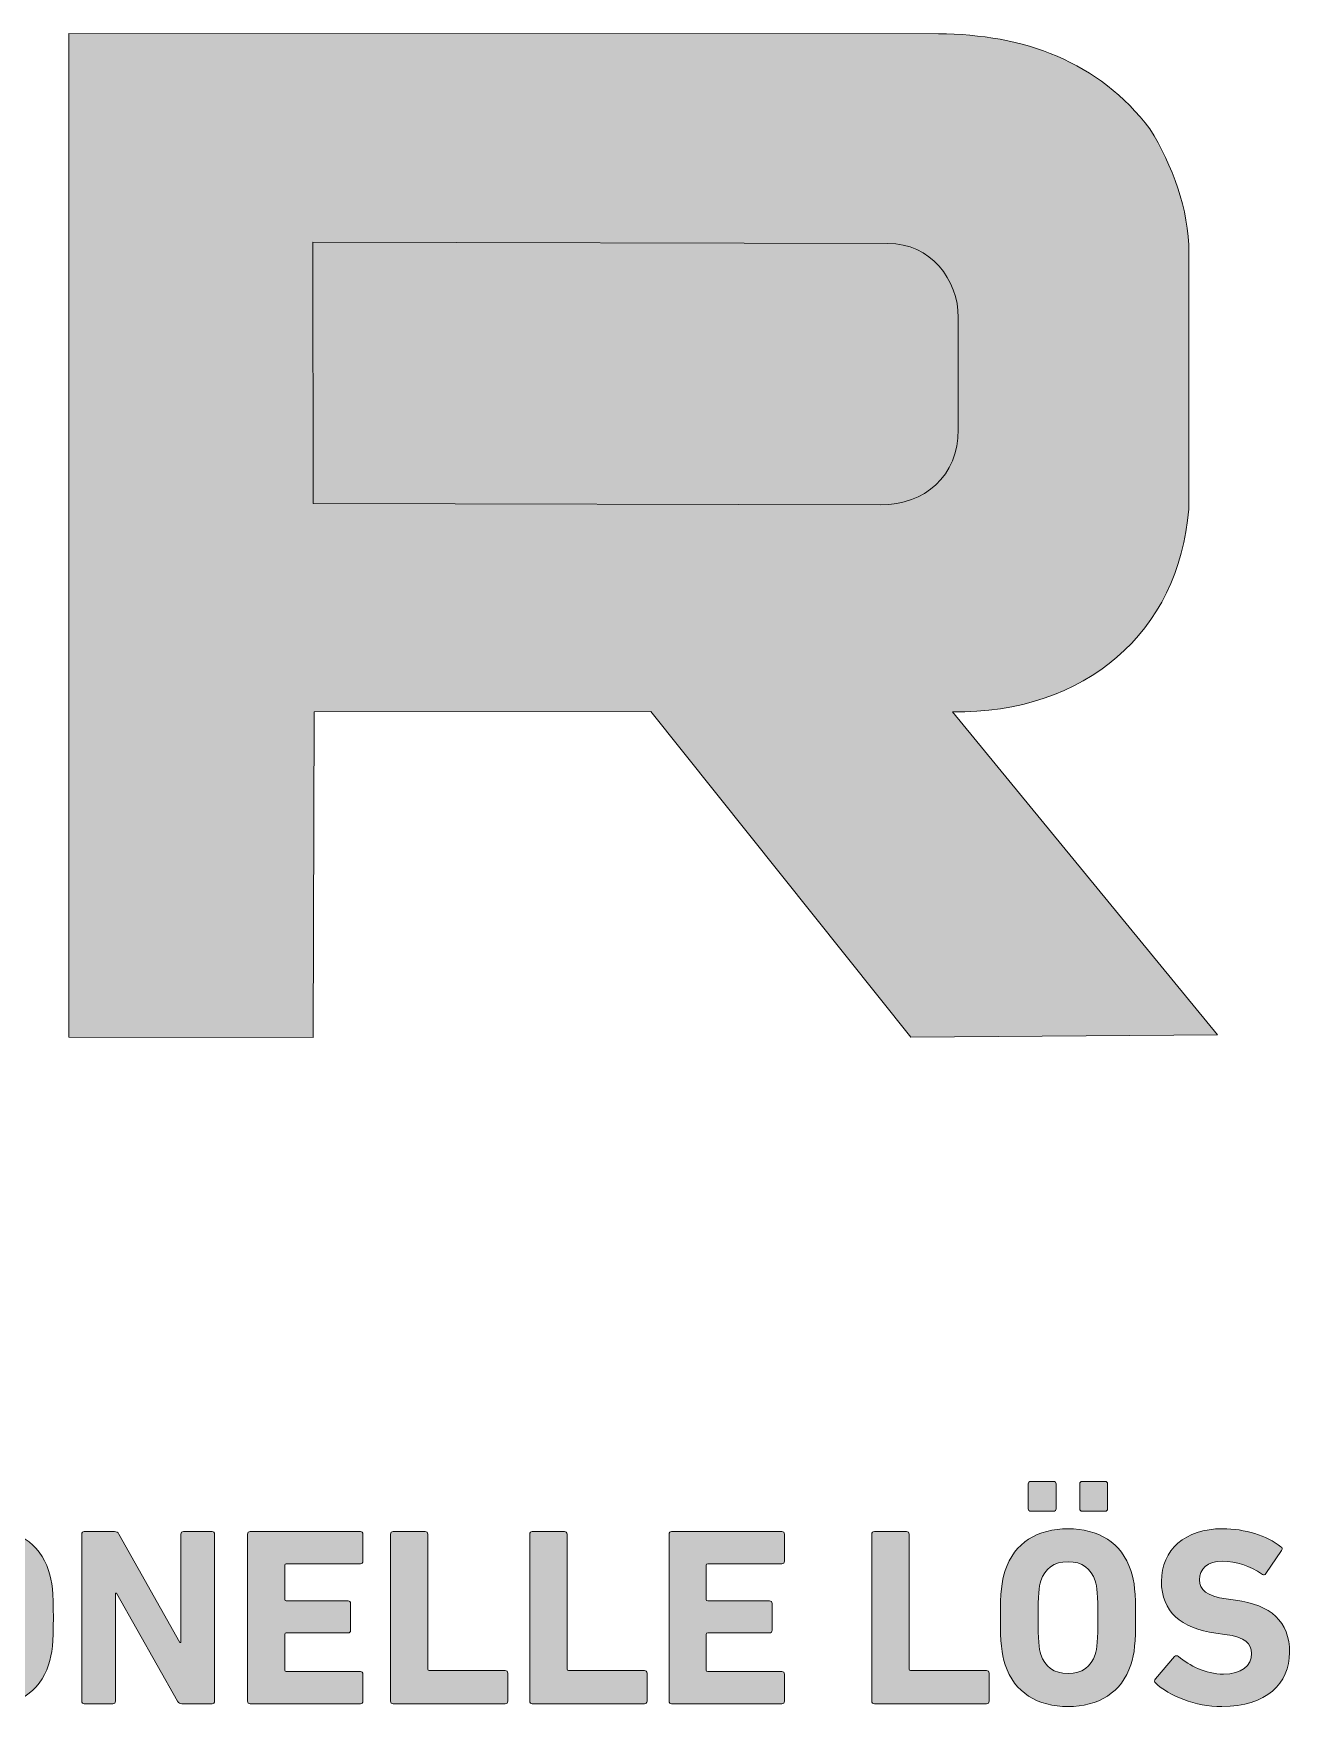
# Model space of a CAD drawing. Header units: millimetres. Extents: x -131 to 438, y 204 to 308.
# Drawn here: x 44 to 105.3, y 208.5 to 290.1 of the extents above; entities that cross this region are included whole.
import ezdxf

# ---------------------------------------------------------------- set-up
doc = ezdxf.new("R2010")
doc.units = ezdxf.units.MM
doc.header["$MEASUREMENT"] = 0
doc.layers.add('Ebene 1', color=7, linetype='Continuous', lineweight=0)

# ---------------------------------------------------------------- blocks, each defined once
blk = doc.blocks.new('Block_1')
at = {"layer": 'Ebene 1', "true_color": 0x0e1215, "transparency": 33554687}
h = blk.add_hatch(color=168, dxfattribs=at)
h.dxf.hatch_style = 2
edge = h.paths.add_edge_path()
edge.add_spline(control_points=[(89.119, 270.762), (89.119, 270.762), (89.118, 276.218), (89.118, 276.218), (89.117, 278.077), (87.757, 279.834), (85.689, 279.839), (85.689, 279.839), (57.646, 279.898), (57.646, 279.898), (57.646, 279.898), (57.658, 267.15), (57.658, 267.15), (57.658, 267.15), (85.343, 267.098), (85.343, 267.098), (87.472, 267.078), (89.12, 268.494), (89.119, 270.762)], knot_values=[0, 0, 0, 0, 1, 1, 1, 2, 2, 2, 3, 3, 3, 4, 4, 4, 5, 5, 5, 6, 6, 6, 6], degree=3, periodic=0)
edge = h.paths.add_edge_path()
edge.add_spline(control_points=[(101.758, 241.242), (101.758, 241.242), (86.804, 241.132), (86.804, 241.132), (86.804, 241.132), (74.127, 257.018), (74.127, 257.018), (74.127, 257.018), (57.696, 257.004), (57.696, 257.004), (57.696, 257.004), (57.66, 241.112), (57.66, 241.112), (57.66, 241.112), (45.745, 241.135), (45.745, 241.135), (45.745, 241.135), (45.736, 290.073), (45.736, 290.073), (45.736, 290.073), (88.147, 290.052), (88.147, 290.052), (92.307, 290.049), (95.985, 288.695), (98.462, 285.42), (99.56, 283.623), (100.366, 281.537), (100.364, 279.362), (100.364, 279.362), (100.355, 266.875), (100.355, 266.875), (99.896, 260.9), (95.328, 256.911), (88.828, 256.992), (88.828, 256.992), (101.758, 241.242), (101.758, 241.242)], knot_values=[0, 0, 0, 0, 1, 1, 1, 2, 2, 2, 3, 3, 3, 4, 4, 4, 5, 5, 5, 6, 6, 6, 7, 7, 7, 8, 8, 8, 9, 9, 9, 10, 10, 10, 11, 11, 11, 12, 12, 12, 12], degree=3, periodic=0)
at = {"layer": 'Ebene 1', "true_color": 0xfdfdfd, "transparency": 33554687}
h = blk.add_hatch(color=7, dxfattribs=at)
h.dxf.hatch_style = 2
edge = h.paths.add_edge_path()
edge.add_spline(control_points=[(89.119, 270.762), (89.12, 268.494), (87.472, 267.078), (85.343, 267.098), (85.343, 267.098), (57.658, 267.15), (57.658, 267.15), (57.658, 267.15), (57.646, 279.898), (57.646, 279.898), (57.646, 279.898), (85.689, 279.839), (85.689, 279.839), (87.757, 279.834), (89.117, 278.077), (89.118, 276.218), (89.118, 276.218), (89.119, 270.762), (89.119, 270.762)], knot_values=[0, 0, 0, 0, 1, 1, 1, 2, 2, 2, 3, 3, 3, 4, 4, 4, 5, 5, 5, 6, 6, 6, 6], degree=3, periodic=0)
at = {"layer": 'Ebene 1'}
for points, knots in [([(101.758, 241.242), (101.758, 241.242), (86.804, 241.132), (86.804, 241.132), (86.804, 241.132), (74.127, 257.018), (74.127, 257.018), (74.127, 257.018), (57.696, 257.004), (57.696, 257.004), (57.696, 257.004), (57.66, 241.112), (57.66, 241.112), (57.66, 241.112), (45.745, 241.135), (45.745, 241.135), (45.745, 241.135), (45.736, 290.073), (45.736, 290.073), (45.736, 290.073), (88.147, 290.052), (88.147, 290.052), (92.307, 290.049), (95.985, 288.695), (98.462, 285.42), (99.56, 283.623), (100.366, 281.537), (100.364, 279.362), (100.364, 279.362), (100.355, 266.875), (100.355, 266.875), (99.896, 260.9), (95.328, 256.911), (88.828, 256.992), (88.828, 256.992), (101.758, 241.242), (101.758, 241.242)], [0, 0, 0, 0, 1, 1, 1, 2, 2, 2, 3, 3, 3, 4, 4, 4, 5, 5, 5, 6, 6, 6, 7, 7, 7, 8, 8, 8, 9, 9, 9, 10, 10, 10, 11, 11, 11, 12, 12, 12, 12]), ([(89.119, 270.762), (89.12, 268.494), (87.472, 267.078), (85.343, 267.098), (85.343, 267.098), (57.658, 267.15), (57.658, 267.15), (57.658, 267.15), (57.646, 279.898), (57.646, 279.898), (57.646, 279.898), (85.689, 279.839), (85.689, 279.839), (87.757, 279.834), (89.117, 278.077), (89.118, 276.218), (89.118, 276.218), (89.119, 270.762), (89.119, 270.762)], [0, 0, 0, 0, 1, 1, 1, 2, 2, 2, 3, 3, 3, 4, 4, 4, 5, 5, 5, 6, 6, 6, 6]), ([(89.119, 270.762), (89.119, 270.762), (89.118, 276.218), (89.118, 276.218), (89.117, 278.077), (87.757, 279.834), (85.689, 279.839), (85.689, 279.839), (57.646, 279.898), (57.646, 279.898), (57.646, 279.898), (57.658, 267.15), (57.658, 267.15), (57.658, 267.15), (85.343, 267.098), (85.343, 267.098), (87.472, 267.078), (89.12, 268.494), (89.119, 270.762)], [0, 0, 0, 0, 1, 1, 1, 2, 2, 2, 3, 3, 3, 4, 4, 4, 5, 5, 5, 6, 6, 6, 6])]:
    blk.add_open_spline(points, degree=3, knots=knots, dxfattribs=at)
blk = doc.blocks.new('Block_0')
at = {"layer": 'Ebene 1'}
blk.add_blockref('Block_1', (0, 0), dxfattribs=at)
blk = doc.blocks.new('Block_5')
at = {"layer": 'Ebene 1', "true_color": 0x000000, "transparency": 33554687}
h = blk.add_hatch(color=18, dxfattribs=at)
h.dxf.hatch_style = 2
edge = h.paths.add_edge_path()
edge.add_spline(control_points=[(95.161, 218.019), (95.087, 218.019), (95.038, 218.068), (95.038, 218.142), (95.038, 218.142), (95.038, 219.352), (95.038, 219.352), (95.038, 219.426), (95.087, 219.476), (95.161, 219.476), (95.161, 219.476), (96.272, 219.476), (96.272, 219.476), (96.346, 219.476), (96.396, 219.426), (96.396, 219.352), (96.396, 219.352), (96.396, 218.142), (96.396, 218.142), (96.396, 218.068), (96.346, 218.019), (96.272, 218.019), (96.272, 218.019), (95.161, 218.019), (95.161, 218.019)], knot_values=[0, 0, 0, 0, 1, 1, 1, 2, 2, 2, 3, 3, 3, 4, 4, 4, 5, 5, 5, 6, 6, 6, 7, 7, 7, 8, 8, 8, 8], degree=3, periodic=0)
edge = h.paths.add_edge_path()
edge.add_spline(control_points=[(95.791, 211.03), (95.89, 211.326), (95.927, 211.734), (95.927, 212.832), (95.927, 213.931), (95.89, 214.339), (95.791, 214.635), (95.606, 215.216), (95.161, 215.561), (94.47, 215.561), (93.778, 215.561), (93.333, 215.216), (93.148, 214.635), (93.049, 214.339), (93.012, 213.931), (93.012, 212.832), (93.012, 211.734), (93.049, 211.326), (93.148, 211.03), (93.333, 210.449), (93.778, 210.103), (94.47, 210.103), (95.161, 210.103), (95.606, 210.449), (95.791, 211.03)], knot_values=[0, 0, 0, 0, 1, 1, 1, 2, 2, 2, 3, 3, 3, 4, 4, 4, 5, 5, 5, 6, 6, 6, 7, 7, 7, 8, 8, 8, 8], degree=3, periodic=0)
edge = h.paths.add_edge_path()
edge.add_spline(control_points=[(92.654, 218.019), (92.58, 218.019), (92.531, 218.068), (92.531, 218.142), (92.531, 218.142), (92.531, 219.352), (92.531, 219.352), (92.531, 219.426), (92.58, 219.476), (92.654, 219.476), (92.654, 219.476), (93.766, 219.476), (93.766, 219.476), (93.84, 219.476), (93.889, 219.426), (93.889, 219.352), (93.889, 219.352), (93.889, 218.142), (93.889, 218.142), (93.889, 218.068), (93.84, 218.019), (93.766, 218.019), (93.766, 218.019), (92.654, 218.019), (92.654, 218.019)], knot_values=[0, 0, 0, 0, 1, 1, 1, 2, 2, 2, 3, 3, 3, 4, 4, 4, 5, 5, 5, 6, 6, 6, 7, 7, 7, 8, 8, 8, 8], degree=3, periodic=0)
edge = h.paths.add_edge_path()
edge.add_spline(control_points=[(91.407, 210.536), (91.222, 211.116), (91.172, 211.585), (91.172, 212.832), (91.172, 214.08), (91.222, 214.549), (91.407, 215.129), (91.839, 216.488), (93, 217.167), (94.47, 217.167), (95.939, 217.167), (97.1, 216.488), (97.532, 215.129), (97.717, 214.549), (97.766, 214.08), (97.766, 212.832), (97.766, 211.585), (97.717, 211.116), (97.532, 210.536), (97.1, 209.177), (95.939, 208.498), (94.47, 208.498), (93, 208.498), (91.839, 209.177), (91.407, 210.536)], knot_values=[0, 0, 0, 0, 1, 1, 1, 2, 2, 2, 3, 3, 3, 4, 4, 4, 5, 5, 5, 6, 6, 6, 7, 7, 7, 8, 8, 8, 8], degree=3, periodic=0)
h = blk.add_hatch(color=18, dxfattribs=at)
h.dxf.hatch_style = 2
edge = h.paths.add_edge_path()
edge.add_spline(control_points=[(43.007, 211.03), (43.106, 211.326), (43.143, 211.734), (43.143, 212.832), (43.143, 213.931), (43.106, 214.339), (43.007, 214.635), (42.822, 215.216), (42.378, 215.561), (41.686, 215.561), (40.995, 215.561), (40.55, 215.216), (40.365, 214.635), (40.266, 214.339), (40.229, 213.931), (40.229, 212.832), (40.229, 211.734), (40.266, 211.326), (40.365, 211.03), (40.55, 210.449), (40.995, 210.103), (41.686, 210.103), (42.378, 210.103), (42.822, 210.449), (43.007, 211.03)], knot_values=[0, 0, 0, 0, 1, 1, 1, 2, 2, 2, 3, 3, 3, 4, 4, 4, 5, 5, 5, 6, 6, 6, 7, 7, 7, 8, 8, 8, 8], degree=3, periodic=0)
edge = h.paths.add_edge_path()
edge.add_spline(control_points=[(38.624, 210.536), (38.438, 211.116), (38.389, 211.585), (38.389, 212.832), (38.389, 214.08), (38.438, 214.549), (38.624, 215.129), (39.056, 216.488), (40.217, 217.167), (41.686, 217.167), (43.156, 217.167), (44.316, 216.488), (44.749, 215.129), (44.934, 214.549), (44.983, 214.08), (44.983, 212.832), (44.983, 211.585), (44.934, 211.116), (44.749, 210.536), (44.316, 209.177), (43.156, 208.498), (41.686, 208.498), (40.217, 208.498), (39.056, 209.177), (38.624, 210.536)], knot_values=[0, 0, 0, 0, 1, 1, 1, 2, 2, 2, 3, 3, 3, 4, 4, 4, 5, 5, 5, 6, 6, 6, 7, 7, 7, 8, 8, 8, 8], degree=3, periodic=0)
h = blk.add_hatch(color=18, dxfattribs=at)
h.dxf.hatch_style = 2
edge = h.paths.add_edge_path()
edge.add_spline(control_points=[(46.365, 216.907), (46.365, 216.981), (46.415, 217.031), (46.489, 217.031), (46.489, 217.031), (47.971, 217.031), (47.971, 217.031), (48.057, 217.031), (48.131, 216.994), (48.181, 216.907), (48.181, 216.907), (51.144, 211.622), (51.144, 211.622), (51.144, 211.622), (51.206, 211.622), (51.206, 211.622), (51.206, 211.622), (51.206, 216.907), (51.206, 216.907), (51.206, 216.981), (51.255, 217.031), (51.329, 217.031), (51.329, 217.031), (52.725, 217.031), (52.725, 217.031), (52.799, 217.031), (52.848, 216.981), (52.848, 216.907), (52.848, 216.907), (52.848, 208.757), (52.848, 208.757), (52.848, 208.683), (52.799, 208.634), (52.725, 208.634), (52.725, 208.634), (51.255, 208.634), (51.255, 208.634), (51.156, 208.634), (51.095, 208.671), (51.045, 208.757), (51.045, 208.757), (48.069, 214.03), (48.069, 214.03), (48.069, 214.03), (48.008, 214.03), (48.008, 214.03), (48.008, 214.03), (48.008, 208.757), (48.008, 208.757), (48.008, 208.683), (47.958, 208.634), (47.884, 208.634), (47.884, 208.634), (46.489, 208.634), (46.489, 208.634), (46.415, 208.634), (46.365, 208.683), (46.365, 208.757), (46.365, 208.757), (46.365, 216.907), (46.365, 216.907)], knot_values=[0, 0, 0, 0, 1, 1, 1, 2, 2, 2, 3, 3, 3, 4, 4, 4, 5, 5, 5, 6, 6, 6, 7, 7, 7, 8, 8, 8, 9, 9, 9, 10, 10, 10, 11, 11, 11, 12, 12, 12, 13, 13, 13, 14, 14, 14, 15, 15, 15, 16, 16, 16, 17, 17, 17, 18, 18, 18, 19, 19, 19, 20, 20, 20, 20], degree=3, periodic=0)
h = blk.add_hatch(color=18, dxfattribs=at)
h.dxf.hatch_style = 2
edge = h.paths.add_edge_path()
edge.add_spline(control_points=[(54.453, 216.907), (54.453, 216.981), (54.502, 217.031), (54.576, 217.031), (54.576, 217.031), (59.96, 217.031), (59.96, 217.031), (60.034, 217.031), (60.083, 216.981), (60.083, 216.907), (60.083, 216.907), (60.083, 215.586), (60.083, 215.586), (60.083, 215.512), (60.034, 215.463), (59.96, 215.463), (59.96, 215.463), (56.342, 215.463), (56.342, 215.463), (56.293, 215.463), (56.268, 215.438), (56.268, 215.389), (56.268, 215.389), (56.268, 213.722), (56.268, 213.722), (56.268, 213.672), (56.293, 213.648), (56.342, 213.648), (56.342, 213.648), (59.355, 213.648), (59.355, 213.648), (59.429, 213.648), (59.478, 213.598), (59.478, 213.524), (59.478, 213.524), (59.478, 212.215), (59.478, 212.215), (59.478, 212.141), (59.429, 212.091), (59.355, 212.091), (59.355, 212.091), (56.342, 212.091), (56.342, 212.091), (56.293, 212.091), (56.268, 212.067), (56.268, 212.017), (56.268, 212.017), (56.268, 210.276), (56.268, 210.276), (56.268, 210.227), (56.293, 210.202), (56.342, 210.202), (56.342, 210.202), (59.96, 210.202), (59.96, 210.202), (60.034, 210.202), (60.083, 210.153), (60.083, 210.079), (60.083, 210.079), (60.083, 208.757), (60.083, 208.757), (60.083, 208.683), (60.034, 208.634), (59.96, 208.634), (59.96, 208.634), (54.576, 208.634), (54.576, 208.634), (54.502, 208.634), (54.453, 208.683), (54.453, 208.757), (54.453, 208.757), (54.453, 216.907), (54.453, 216.907)], knot_values=[0, 0, 0, 0, 1, 1, 1, 2, 2, 2, 3, 3, 3, 4, 4, 4, 5, 5, 5, 6, 6, 6, 7, 7, 7, 8, 8, 8, 9, 9, 9, 10, 10, 10, 11, 11, 11, 12, 12, 12, 13, 13, 13, 14, 14, 14, 15, 15, 15, 16, 16, 16, 17, 17, 17, 18, 18, 18, 19, 19, 19, 20, 20, 20, 21, 21, 21, 22, 22, 22, 23, 23, 23, 24, 24, 24, 24], degree=3, periodic=0)
h = blk.add_hatch(color=18, dxfattribs=at)
h.dxf.hatch_style = 2
edge = h.paths.add_edge_path()
edge.add_spline(control_points=[(61.429, 216.907), (61.429, 216.981), (61.478, 217.031), (61.552, 217.031), (61.552, 217.031), (63.12, 217.031), (63.12, 217.031), (63.194, 217.031), (63.244, 216.981), (63.244, 216.907), (63.244, 216.907), (63.244, 210.326), (63.244, 210.326), (63.244, 210.276), (63.268, 210.252), (63.318, 210.252), (63.318, 210.252), (67.022, 210.252), (67.022, 210.252), (67.097, 210.252), (67.146, 210.202), (67.146, 210.128), (67.146, 210.128), (67.146, 208.757), (67.146, 208.757), (67.146, 208.683), (67.097, 208.634), (67.022, 208.634), (67.022, 208.634), (61.552, 208.634), (61.552, 208.634), (61.478, 208.634), (61.429, 208.683), (61.429, 208.757), (61.429, 208.757), (61.429, 216.907), (61.429, 216.907)], knot_values=[0, 0, 0, 0, 1, 1, 1, 2, 2, 2, 3, 3, 3, 4, 4, 4, 5, 5, 5, 6, 6, 6, 7, 7, 7, 8, 8, 8, 9, 9, 9, 10, 10, 10, 11, 11, 11, 12, 12, 12, 12], degree=3, periodic=0)
h = blk.add_hatch(color=18, dxfattribs=at)
h.dxf.hatch_style = 2
edge = h.paths.add_edge_path()
edge.add_spline(control_points=[(68.219, 216.907), (68.219, 216.981), (68.269, 217.031), (68.343, 217.031), (68.343, 217.031), (69.911, 217.031), (69.911, 217.031), (69.985, 217.031), (70.035, 216.981), (70.035, 216.907), (70.035, 216.907), (70.035, 210.326), (70.035, 210.326), (70.035, 210.276), (70.059, 210.252), (70.109, 210.252), (70.109, 210.252), (73.813, 210.252), (73.813, 210.252), (73.887, 210.252), (73.937, 210.202), (73.937, 210.128), (73.937, 210.128), (73.937, 208.757), (73.937, 208.757), (73.937, 208.683), (73.887, 208.634), (73.813, 208.634), (73.813, 208.634), (68.343, 208.634), (68.343, 208.634), (68.269, 208.634), (68.219, 208.683), (68.219, 208.757), (68.219, 208.757), (68.219, 216.907), (68.219, 216.907)], knot_values=[0, 0, 0, 0, 1, 1, 1, 2, 2, 2, 3, 3, 3, 4, 4, 4, 5, 5, 5, 6, 6, 6, 7, 7, 7, 8, 8, 8, 9, 9, 9, 10, 10, 10, 11, 11, 11, 12, 12, 12, 12], degree=3, periodic=0)
h = blk.add_hatch(color=18, dxfattribs=at)
h.dxf.hatch_style = 2
edge = h.paths.add_edge_path()
edge.add_spline(control_points=[(75.01, 216.907), (75.01, 216.981), (75.06, 217.031), (75.134, 217.031), (75.134, 217.031), (80.518, 217.031), (80.518, 217.031), (80.592, 217.031), (80.641, 216.981), (80.641, 216.907), (80.641, 216.907), (80.641, 215.586), (80.641, 215.586), (80.641, 215.512), (80.592, 215.463), (80.518, 215.463), (80.518, 215.463), (76.9, 215.463), (76.9, 215.463), (76.85, 215.463), (76.825, 215.438), (76.825, 215.389), (76.825, 215.389), (76.825, 213.722), (76.825, 213.722), (76.825, 213.672), (76.85, 213.648), (76.9, 213.648), (76.9, 213.648), (79.913, 213.648), (79.913, 213.648), (79.987, 213.648), (80.036, 213.598), (80.036, 213.524), (80.036, 213.524), (80.036, 212.215), (80.036, 212.215), (80.036, 212.141), (79.987, 212.091), (79.913, 212.091), (79.913, 212.091), (76.9, 212.091), (76.9, 212.091), (76.85, 212.091), (76.825, 212.067), (76.825, 212.017), (76.825, 212.017), (76.825, 210.276), (76.825, 210.276), (76.825, 210.227), (76.85, 210.202), (76.9, 210.202), (76.9, 210.202), (80.518, 210.202), (80.518, 210.202), (80.592, 210.202), (80.641, 210.153), (80.641, 210.079), (80.641, 210.079), (80.641, 208.757), (80.641, 208.757), (80.641, 208.683), (80.592, 208.634), (80.518, 208.634), (80.518, 208.634), (75.134, 208.634), (75.134, 208.634), (75.06, 208.634), (75.01, 208.683), (75.01, 208.757), (75.01, 208.757), (75.01, 216.907), (75.01, 216.907)], knot_values=[0, 0, 0, 0, 1, 1, 1, 2, 2, 2, 3, 3, 3, 4, 4, 4, 5, 5, 5, 6, 6, 6, 7, 7, 7, 8, 8, 8, 9, 9, 9, 10, 10, 10, 11, 11, 11, 12, 12, 12, 13, 13, 13, 14, 14, 14, 15, 15, 15, 16, 16, 16, 17, 17, 17, 18, 18, 18, 19, 19, 19, 20, 20, 20, 21, 21, 21, 22, 22, 22, 23, 23, 23, 24, 24, 24, 24], degree=3, periodic=0)
h = blk.add_hatch(color=18, dxfattribs=at)
h.dxf.hatch_style = 2
edge = h.paths.add_edge_path()
edge.add_spline(control_points=[(84.9, 216.907), (84.9, 216.981), (84.949, 217.031), (85.024, 217.031), (85.024, 217.031), (86.592, 217.031), (86.592, 217.031), (86.666, 217.031), (86.715, 216.981), (86.715, 216.907), (86.715, 216.907), (86.715, 210.326), (86.715, 210.326), (86.715, 210.276), (86.74, 210.252), (86.789, 210.252), (86.789, 210.252), (90.494, 210.252), (90.494, 210.252), (90.568, 210.252), (90.617, 210.202), (90.617, 210.128), (90.617, 210.128), (90.617, 208.757), (90.617, 208.757), (90.617, 208.683), (90.568, 208.634), (90.494, 208.634), (90.494, 208.634), (85.024, 208.634), (85.024, 208.634), (84.949, 208.634), (84.9, 208.683), (84.9, 208.757), (84.9, 208.757), (84.9, 216.907), (84.9, 216.907)], knot_values=[0, 0, 0, 0, 1, 1, 1, 2, 2, 2, 3, 3, 3, 4, 4, 4, 5, 5, 5, 6, 6, 6, 7, 7, 7, 8, 8, 8, 9, 9, 9, 10, 10, 10, 11, 11, 11, 12, 12, 12, 12], degree=3, periodic=0)
h = blk.add_hatch(color=18, dxfattribs=at)
h.dxf.hatch_style = 2
edge = h.paths.add_edge_path()
edge.add_spline(control_points=[(98.741, 209.646), (98.692, 209.696), (98.667, 209.782), (98.729, 209.857), (98.729, 209.857), (99.667, 210.931), (99.667, 210.931), (99.717, 210.992), (99.791, 210.992), (99.852, 210.943), (100.408, 210.498), (101.161, 210.079), (102.05, 210.079), (102.927, 210.079), (103.421, 210.486), (103.421, 211.079), (103.421, 211.573), (103.125, 211.882), (102.125, 212.017), (102.125, 212.017), (101.68, 212.079), (101.68, 212.079), (99.976, 212.314), (99.025, 213.116), (99.025, 214.598), (99.025, 216.142), (100.186, 217.167), (102.001, 217.167), (103.112, 217.167), (104.15, 216.833), (104.854, 216.29), (104.928, 216.241), (104.94, 216.191), (104.878, 216.105), (104.878, 216.105), (104.125, 214.981), (104.125, 214.981), (104.076, 214.919), (104.014, 214.907), (103.952, 214.944), (103.31, 215.364), (102.693, 215.586), (102.001, 215.586), (101.26, 215.586), (100.877, 215.203), (100.877, 214.673), (100.877, 214.191), (101.223, 213.882), (102.186, 213.746), (102.186, 213.746), (102.631, 213.684), (102.631, 213.684), (104.36, 213.45), (105.274, 212.66), (105.274, 211.141), (105.274, 209.622), (104.15, 208.498), (101.976, 208.498), (100.667, 208.498), (99.395, 209.017), (98.741, 209.646)], knot_values=[0, 0, 0, 0, 1, 1, 1, 2, 2, 2, 3, 3, 3, 4, 4, 4, 5, 5, 5, 6, 6, 6, 7, 7, 7, 8, 8, 8, 9, 9, 9, 10, 10, 10, 11, 11, 11, 12, 12, 12, 13, 13, 13, 14, 14, 14, 15, 15, 15, 16, 16, 16, 17, 17, 17, 18, 18, 18, 19, 19, 19, 20, 20, 20, 20], degree=3, periodic=0)
at = {"layer": 'Ebene 1'}
for points, knots in [([(92.654, 218.019), (92.58, 218.019), (92.531, 218.068), (92.531, 218.142), (92.531, 218.142), (92.531, 219.352), (92.531, 219.352), (92.531, 219.426), (92.58, 219.476), (92.654, 219.476), (92.654, 219.476), (93.766, 219.476), (93.766, 219.476), (93.84, 219.476), (93.889, 219.426), (93.889, 219.352), (93.889, 219.352), (93.889, 218.142), (93.889, 218.142), (93.889, 218.068), (93.84, 218.019), (93.766, 218.019), (93.766, 218.019), (92.654, 218.019), (92.654, 218.019)], [0, 0, 0, 0, 1, 1, 1, 2, 2, 2, 3, 3, 3, 4, 4, 4, 5, 5, 5, 6, 6, 6, 7, 7, 7, 8, 8, 8, 8]), ([(95.161, 218.019), (95.087, 218.019), (95.038, 218.068), (95.038, 218.142), (95.038, 218.142), (95.038, 219.352), (95.038, 219.352), (95.038, 219.426), (95.087, 219.476), (95.161, 219.476), (95.161, 219.476), (96.272, 219.476), (96.272, 219.476), (96.346, 219.476), (96.396, 219.426), (96.396, 219.352), (96.396, 219.352), (96.396, 218.142), (96.396, 218.142), (96.396, 218.068), (96.346, 218.019), (96.272, 218.019), (96.272, 218.019), (95.161, 218.019), (95.161, 218.019)], [0, 0, 0, 0, 1, 1, 1, 2, 2, 2, 3, 3, 3, 4, 4, 4, 5, 5, 5, 6, 6, 6, 7, 7, 7, 8, 8, 8, 8]), ([(38.624, 210.536), (38.438, 211.116), (38.389, 211.585), (38.389, 212.832), (38.389, 214.08), (38.438, 214.549), (38.624, 215.129), (39.056, 216.488), (40.217, 217.167), (41.686, 217.167), (43.156, 217.167), (44.316, 216.488), (44.749, 215.129), (44.934, 214.549), (44.983, 214.08), (44.983, 212.832), (44.983, 211.585), (44.934, 211.116), (44.749, 210.536), (44.316, 209.177), (43.156, 208.498), (41.686, 208.498), (40.217, 208.498), (39.056, 209.177), (38.624, 210.536)], [0, 0, 0, 0, 1, 1, 1, 2, 2, 2, 3, 3, 3, 4, 4, 4, 5, 5, 5, 6, 6, 6, 7, 7, 7, 8, 8, 8, 8]), ([(46.365, 216.907), (46.365, 216.981), (46.415, 217.031), (46.489, 217.031), (46.489, 217.031), (47.971, 217.031), (47.971, 217.031), (48.057, 217.031), (48.131, 216.994), (48.181, 216.907), (48.181, 216.907), (51.144, 211.622), (51.144, 211.622), (51.144, 211.622), (51.206, 211.622), (51.206, 211.622), (51.206, 211.622), (51.206, 216.907), (51.206, 216.907), (51.206, 216.981), (51.255, 217.031), (51.329, 217.031), (51.329, 217.031), (52.725, 217.031), (52.725, 217.031), (52.799, 217.031), (52.848, 216.981), (52.848, 216.907), (52.848, 216.907), (52.848, 208.757), (52.848, 208.757), (52.848, 208.683), (52.799, 208.634), (52.725, 208.634), (52.725, 208.634), (51.255, 208.634), (51.255, 208.634), (51.156, 208.634), (51.095, 208.671), (51.045, 208.757), (51.045, 208.757), (48.069, 214.03), (48.069, 214.03), (48.069, 214.03), (48.008, 214.03), (48.008, 214.03), (48.008, 214.03), (48.008, 208.757), (48.008, 208.757), (48.008, 208.683), (47.958, 208.634), (47.884, 208.634), (47.884, 208.634), (46.489, 208.634), (46.489, 208.634), (46.415, 208.634), (46.365, 208.683), (46.365, 208.757), (46.365, 208.757), (46.365, 216.907), (46.365, 216.907)], [0, 0, 0, 0, 1, 1, 1, 2, 2, 2, 3, 3, 3, 4, 4, 4, 5, 5, 5, 6, 6, 6, 7, 7, 7, 8, 8, 8, 9, 9, 9, 10, 10, 10, 11, 11, 11, 12, 12, 12, 13, 13, 13, 14, 14, 14, 15, 15, 15, 16, 16, 16, 17, 17, 17, 18, 18, 18, 19, 19, 19, 20, 20, 20, 20]), ([(54.453, 216.907), (54.453, 216.981), (54.502, 217.031), (54.576, 217.031), (54.576, 217.031), (59.96, 217.031), (59.96, 217.031), (60.034, 217.031), (60.083, 216.981), (60.083, 216.907), (60.083, 216.907), (60.083, 215.586), (60.083, 215.586), (60.083, 215.512), (60.034, 215.463), (59.96, 215.463), (59.96, 215.463), (56.342, 215.463), (56.342, 215.463), (56.293, 215.463), (56.268, 215.438), (56.268, 215.389), (56.268, 215.389), (56.268, 213.722), (56.268, 213.722), (56.268, 213.672), (56.293, 213.648), (56.342, 213.648), (56.342, 213.648), (59.355, 213.648), (59.355, 213.648), (59.429, 213.648), (59.478, 213.598), (59.478, 213.524), (59.478, 213.524), (59.478, 212.215), (59.478, 212.215), (59.478, 212.141), (59.429, 212.091), (59.355, 212.091), (59.355, 212.091), (56.342, 212.091), (56.342, 212.091), (56.293, 212.091), (56.268, 212.067), (56.268, 212.017), (56.268, 212.017), (56.268, 210.276), (56.268, 210.276), (56.268, 210.227), (56.293, 210.202), (56.342, 210.202), (56.342, 210.202), (59.96, 210.202), (59.96, 210.202), (60.034, 210.202), (60.083, 210.153), (60.083, 210.079), (60.083, 210.079), (60.083, 208.757), (60.083, 208.757), (60.083, 208.683), (60.034, 208.634), (59.96, 208.634), (59.96, 208.634), (54.576, 208.634), (54.576, 208.634), (54.502, 208.634), (54.453, 208.683), (54.453, 208.757), (54.453, 208.757), (54.453, 216.907), (54.453, 216.907)], [0, 0, 0, 0, 1, 1, 1, 2, 2, 2, 3, 3, 3, 4, 4, 4, 5, 5, 5, 6, 6, 6, 7, 7, 7, 8, 8, 8, 9, 9, 9, 10, 10, 10, 11, 11, 11, 12, 12, 12, 13, 13, 13, 14, 14, 14, 15, 15, 15, 16, 16, 16, 17, 17, 17, 18, 18, 18, 19, 19, 19, 20, 20, 20, 21, 21, 21, 22, 22, 22, 23, 23, 23, 24, 24, 24, 24]), ([(61.429, 216.907), (61.429, 216.981), (61.478, 217.031), (61.552, 217.031), (61.552, 217.031), (63.12, 217.031), (63.12, 217.031), (63.194, 217.031), (63.244, 216.981), (63.244, 216.907), (63.244, 216.907), (63.244, 210.326), (63.244, 210.326), (63.244, 210.276), (63.268, 210.252), (63.318, 210.252), (63.318, 210.252), (67.022, 210.252), (67.022, 210.252), (67.097, 210.252), (67.146, 210.202), (67.146, 210.128), (67.146, 210.128), (67.146, 208.757), (67.146, 208.757), (67.146, 208.683), (67.097, 208.634), (67.022, 208.634), (67.022, 208.634), (61.552, 208.634), (61.552, 208.634), (61.478, 208.634), (61.429, 208.683), (61.429, 208.757), (61.429, 208.757), (61.429, 216.907), (61.429, 216.907)], [0, 0, 0, 0, 1, 1, 1, 2, 2, 2, 3, 3, 3, 4, 4, 4, 5, 5, 5, 6, 6, 6, 7, 7, 7, 8, 8, 8, 9, 9, 9, 10, 10, 10, 11, 11, 11, 12, 12, 12, 12]), ([(68.219, 216.907), (68.219, 216.981), (68.269, 217.031), (68.343, 217.031), (68.343, 217.031), (69.911, 217.031), (69.911, 217.031), (69.985, 217.031), (70.035, 216.981), (70.035, 216.907), (70.035, 216.907), (70.035, 210.326), (70.035, 210.326), (70.035, 210.276), (70.059, 210.252), (70.109, 210.252), (70.109, 210.252), (73.813, 210.252), (73.813, 210.252), (73.887, 210.252), (73.937, 210.202), (73.937, 210.128), (73.937, 210.128), (73.937, 208.757), (73.937, 208.757), (73.937, 208.683), (73.887, 208.634), (73.813, 208.634), (73.813, 208.634), (68.343, 208.634), (68.343, 208.634), (68.269, 208.634), (68.219, 208.683), (68.219, 208.757), (68.219, 208.757), (68.219, 216.907), (68.219, 216.907)], [0, 0, 0, 0, 1, 1, 1, 2, 2, 2, 3, 3, 3, 4, 4, 4, 5, 5, 5, 6, 6, 6, 7, 7, 7, 8, 8, 8, 9, 9, 9, 10, 10, 10, 11, 11, 11, 12, 12, 12, 12]), ([(75.01, 216.907), (75.01, 216.981), (75.06, 217.031), (75.134, 217.031), (75.134, 217.031), (80.518, 217.031), (80.518, 217.031), (80.592, 217.031), (80.641, 216.981), (80.641, 216.907), (80.641, 216.907), (80.641, 215.586), (80.641, 215.586), (80.641, 215.512), (80.592, 215.463), (80.518, 215.463), (80.518, 215.463), (76.9, 215.463), (76.9, 215.463), (76.85, 215.463), (76.825, 215.438), (76.825, 215.389), (76.825, 215.389), (76.825, 213.722), (76.825, 213.722), (76.825, 213.672), (76.85, 213.648), (76.9, 213.648), (76.9, 213.648), (79.913, 213.648), (79.913, 213.648), (79.987, 213.648), (80.036, 213.598), (80.036, 213.524), (80.036, 213.524), (80.036, 212.215), (80.036, 212.215), (80.036, 212.141), (79.987, 212.091), (79.913, 212.091), (79.913, 212.091), (76.9, 212.091), (76.9, 212.091), (76.85, 212.091), (76.825, 212.067), (76.825, 212.017), (76.825, 212.017), (76.825, 210.276), (76.825, 210.276), (76.825, 210.227), (76.85, 210.202), (76.9, 210.202), (76.9, 210.202), (80.518, 210.202), (80.518, 210.202), (80.592, 210.202), (80.641, 210.153), (80.641, 210.079), (80.641, 210.079), (80.641, 208.757), (80.641, 208.757), (80.641, 208.683), (80.592, 208.634), (80.518, 208.634), (80.518, 208.634), (75.134, 208.634), (75.134, 208.634), (75.06, 208.634), (75.01, 208.683), (75.01, 208.757), (75.01, 208.757), (75.01, 216.907), (75.01, 216.907)], [0, 0, 0, 0, 1, 1, 1, 2, 2, 2, 3, 3, 3, 4, 4, 4, 5, 5, 5, 6, 6, 6, 7, 7, 7, 8, 8, 8, 9, 9, 9, 10, 10, 10, 11, 11, 11, 12, 12, 12, 13, 13, 13, 14, 14, 14, 15, 15, 15, 16, 16, 16, 17, 17, 17, 18, 18, 18, 19, 19, 19, 20, 20, 20, 21, 21, 21, 22, 22, 22, 23, 23, 23, 24, 24, 24, 24]), ([(84.9, 216.907), (84.9, 216.981), (84.949, 217.031), (85.024, 217.031), (85.024, 217.031), (86.592, 217.031), (86.592, 217.031), (86.666, 217.031), (86.715, 216.981), (86.715, 216.907), (86.715, 216.907), (86.715, 210.326), (86.715, 210.326), (86.715, 210.276), (86.74, 210.252), (86.789, 210.252), (86.789, 210.252), (90.494, 210.252), (90.494, 210.252), (90.568, 210.252), (90.617, 210.202), (90.617, 210.128), (90.617, 210.128), (90.617, 208.757), (90.617, 208.757), (90.617, 208.683), (90.568, 208.634), (90.494, 208.634), (90.494, 208.634), (85.024, 208.634), (85.024, 208.634), (84.949, 208.634), (84.9, 208.683), (84.9, 208.757), (84.9, 208.757), (84.9, 216.907), (84.9, 216.907)], [0, 0, 0, 0, 1, 1, 1, 2, 2, 2, 3, 3, 3, 4, 4, 4, 5, 5, 5, 6, 6, 6, 7, 7, 7, 8, 8, 8, 9, 9, 9, 10, 10, 10, 11, 11, 11, 12, 12, 12, 12]), ([(91.407, 210.536), (91.222, 211.116), (91.172, 211.585), (91.172, 212.832), (91.172, 214.08), (91.222, 214.549), (91.407, 215.129), (91.839, 216.488), (93, 217.167), (94.47, 217.167), (95.939, 217.167), (97.1, 216.488), (97.532, 215.129), (97.717, 214.549), (97.766, 214.08), (97.766, 212.832), (97.766, 211.585), (97.717, 211.116), (97.532, 210.536), (97.1, 209.177), (95.939, 208.498), (94.47, 208.498), (93, 208.498), (91.839, 209.177), (91.407, 210.536)], [0, 0, 0, 0, 1, 1, 1, 2, 2, 2, 3, 3, 3, 4, 4, 4, 5, 5, 5, 6, 6, 6, 7, 7, 7, 8, 8, 8, 8]), ([(98.741, 209.646), (98.692, 209.696), (98.667, 209.782), (98.729, 209.857), (98.729, 209.857), (99.667, 210.931), (99.667, 210.931), (99.717, 210.992), (99.791, 210.992), (99.852, 210.943), (100.408, 210.498), (101.161, 210.079), (102.05, 210.079), (102.927, 210.079), (103.421, 210.486), (103.421, 211.079), (103.421, 211.573), (103.125, 211.882), (102.125, 212.017), (102.125, 212.017), (101.68, 212.079), (101.68, 212.079), (99.976, 212.314), (99.025, 213.116), (99.025, 214.598), (99.025, 216.142), (100.186, 217.167), (102.001, 217.167), (103.112, 217.167), (104.15, 216.833), (104.854, 216.29), (104.928, 216.241), (104.94, 216.191), (104.878, 216.105), (104.878, 216.105), (104.125, 214.981), (104.125, 214.981), (104.076, 214.919), (104.014, 214.907), (103.952, 214.944), (103.31, 215.364), (102.693, 215.586), (102.001, 215.586), (101.26, 215.586), (100.877, 215.203), (100.877, 214.673), (100.877, 214.191), (101.223, 213.882), (102.186, 213.746), (102.186, 213.746), (102.631, 213.684), (102.631, 213.684), (104.36, 213.45), (105.274, 212.66), (105.274, 211.141), (105.274, 209.622), (104.15, 208.498), (101.976, 208.498), (100.667, 208.498), (99.395, 209.017), (98.741, 209.646)], [0, 0, 0, 0, 1, 1, 1, 2, 2, 2, 3, 3, 3, 4, 4, 4, 5, 5, 5, 6, 6, 6, 7, 7, 7, 8, 8, 8, 9, 9, 9, 10, 10, 10, 11, 11, 11, 12, 12, 12, 13, 13, 13, 14, 14, 14, 15, 15, 15, 16, 16, 16, 17, 17, 17, 18, 18, 18, 19, 19, 19, 20, 20, 20, 20]), ([(95.791, 211.03), (95.89, 211.326), (95.927, 211.734), (95.927, 212.832), (95.927, 213.931), (95.89, 214.339), (95.791, 214.635), (95.606, 215.216), (95.161, 215.561), (94.47, 215.561), (93.778, 215.561), (93.333, 215.216), (93.148, 214.635), (93.049, 214.339), (93.012, 213.931), (93.012, 212.832), (93.012, 211.734), (93.049, 211.326), (93.148, 211.03), (93.333, 210.449), (93.778, 210.103), (94.47, 210.103), (95.161, 210.103), (95.606, 210.449), (95.791, 211.03)], [0, 0, 0, 0, 1, 1, 1, 2, 2, 2, 3, 3, 3, 4, 4, 4, 5, 5, 5, 6, 6, 6, 7, 7, 7, 8, 8, 8, 8])]:
    blk.add_open_spline(points, degree=3, knots=knots, dxfattribs=at)
blk = doc.blocks.new('Block_4')
at = {"layer": 'Ebene 1'}
blk.add_blockref('Block_5', (0, 0), dxfattribs=at)

msp = doc.modelspace()

# ---------------------------------------------------------------- block references
at = {"layer": 'Ebene 1'}
for name in ['Block_0', 'Block_4']:
    msp.add_blockref(name, (0, 0), dxfattribs=at)

doc.saveas('drawing.dxf')
